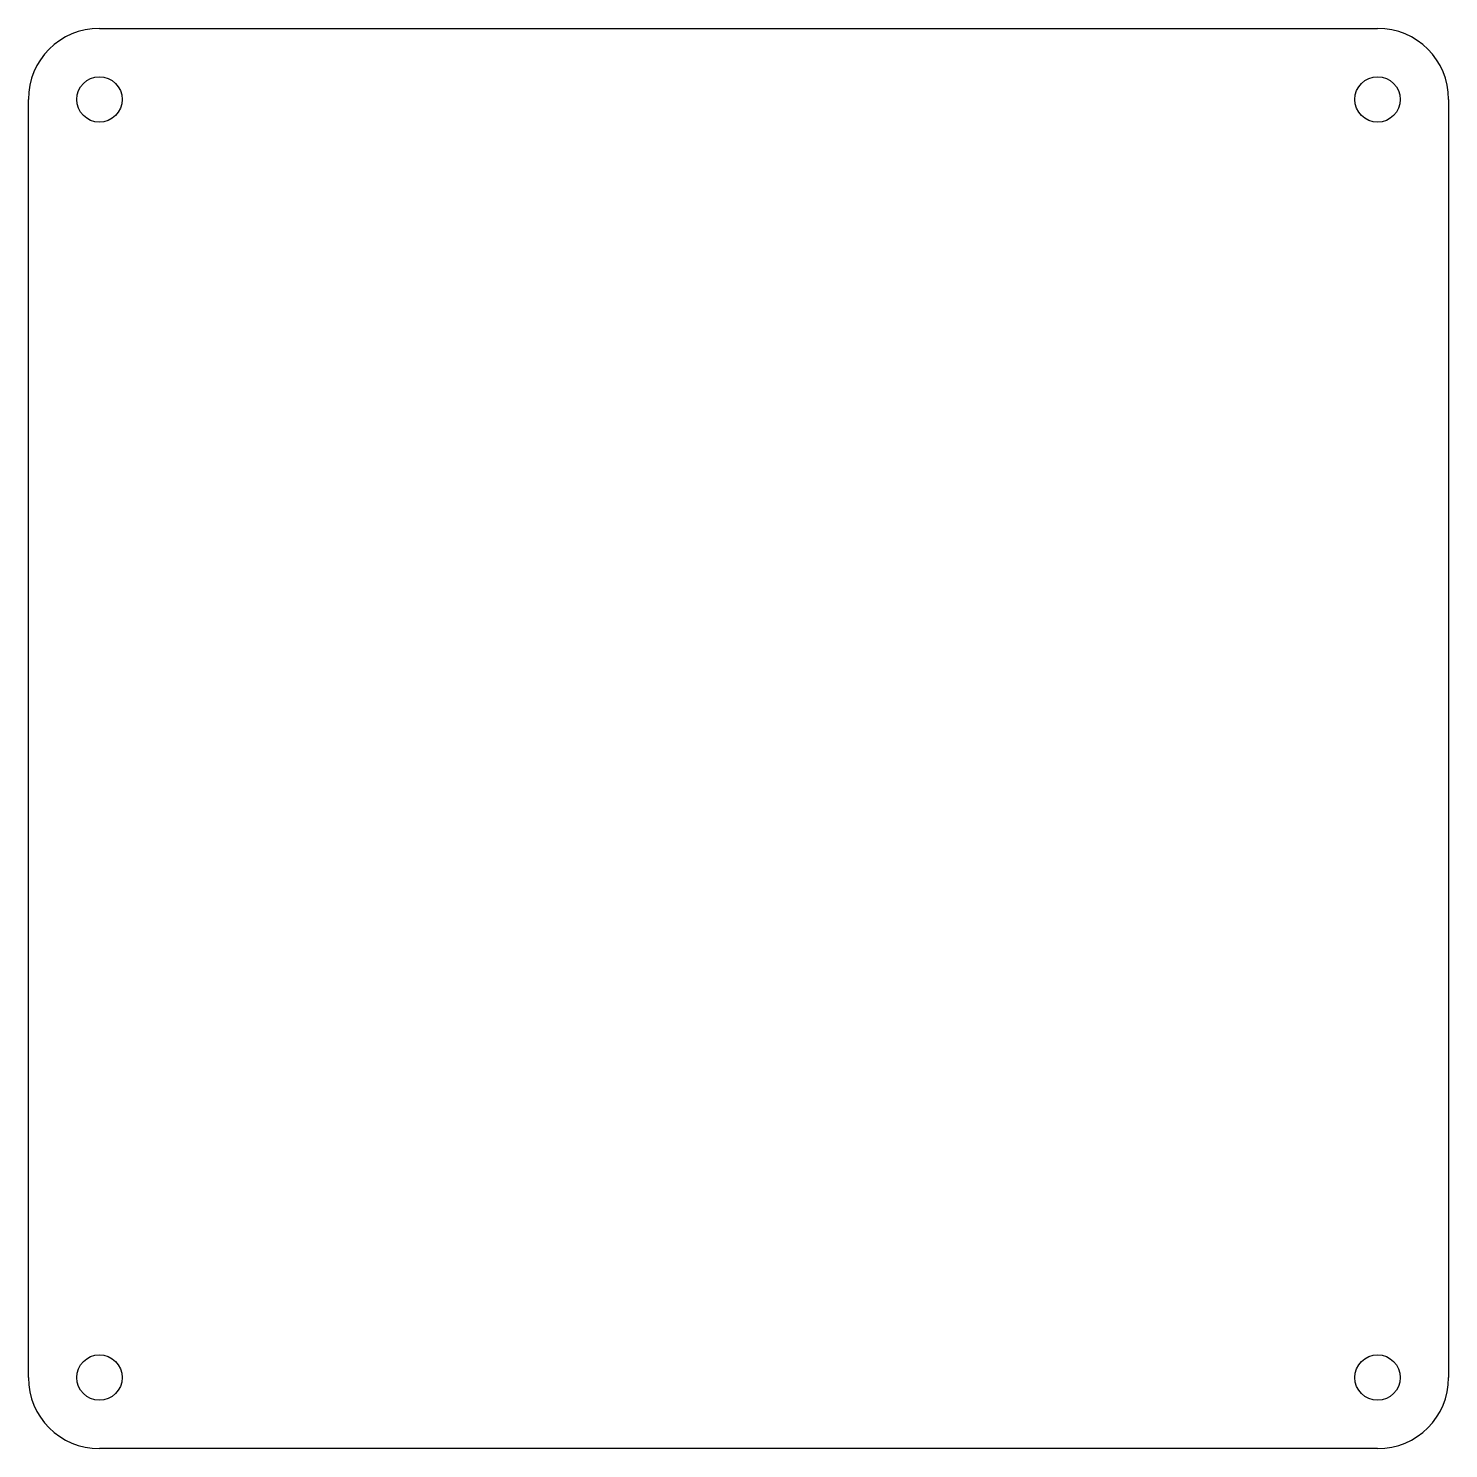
# Model space of a CAD drawing. Header units: millimetres. Extents: x -50 to 50, y -50 to 50.
import ezdxf

# ---------------------------------------------------------------- set-up
doc = ezdxf.new("R2010")
doc.units = ezdxf.units.MM
doc.layers.add('Body', color=7, linetype='CONTINUOUS')

msp = doc.modelspace()

# ---------------------------------------------------------------- linework, layer by layer
at = {"layer": 'Body'}
for p, q in [((-45, 50), (-45, 50, 1)), ((-45, 50), (45, 50)), ((-45, 50, 1), (45, 50, 1)), ((-45, 50), (-45, 50, 1)), ((-45, 50), (45, 50)), ((-45, 50, 1), (45, 50, 1)), ((45, 50), (45, 50, 1)), ((45, 50), (45, 50, 1)), ((-50, 45), (-50, 45, 1)), ((-50, -45), (-50, 45)), ((-50, -45, 1), (-50, 45, 1)), ((-50, 45), (-50, 45, 1)), ((-50, -45), (-50, 45)), ((-50, -45, 1), (-50, 45, 1)), ((-43.4, 45, 1), (-43.4, 45)), ((-43.4, 45, 1), (-43.4, 45)), ((46.6, 45, 1), (46.6, 45)), ((46.6, 45, 1), (46.6, 45)), ((50, 45), (50, 45, 1)), ((50, 45), (50, -45)), ((50, 45, 1), (50, -45, 1)), ((50, 45), (50, 45, 1)), ((50, 45), (50, -45)), ((50, 45, 1), (50, -45, 1)), ((-50, -45), (-50, -45, 1)), ((-50, -45), (-50, -45, 1)), ((-43.4, -45, 1), (-43.4, -45)), ((-43.4, -45, 1), (-43.4, -45)), ((46.6, -45, 1), (46.6, -45)), ((46.6, -45, 1), (46.6, -45)), ((50, -45), (50, -45, 1)), ((50, -45), (50, -45, 1)), ((45, -50), (-45, -50)), ((45, -50, 1), (-45, -50, 1)), ((-45, -50), (-45, -50, 1)), ((-45, -50), (-45, -50, 1)), ((45, -50), (-45, -50)), ((45, -50, 1), (-45, -50, 1)), ((45, -50), (45, -50, 1)), ((45, -50), (45, -50, 1))]:
    msp.add_line(p, q, dxfattribs=at)
for centre in [(-45, 45), (-45, 45), (-45, 45), (-45, 45), (45, 45), (45, 45), (45, 45), (45, 45), (-45, -45), (-45, -45), (-45, -45), (-45, -45), (45, -45), (45, -45), (45, -45), (45, -45)]:
    msp.add_circle(centre, 1.6, dxfattribs=at)
for centre, start, end in [((-45, 45), 90, 180), ((-45, 45, 1), 90, 180), ((-45, 45), 90, 180), ((-45, 45, 1), 90, 180), ((45, 45), 0, 90), ((45, 45, 1), 0, 90), ((45, 45), 0, 90), ((45, 45, 1), 0, 90), ((-45, -45), 180, -90), ((-45, -45, 1), 180, -90), ((-45, -45), 180, -90), ((-45, -45, 1), 180, -90), ((45, -45), -90, 0), ((45, -45, 1), -90, 0), ((45, -45), -90, 0), ((45, -45, 1), -90, 0)]:
    msp.add_arc(centre, 5, start, end, dxfattribs=at)

doc.saveas('drawing.dxf')
